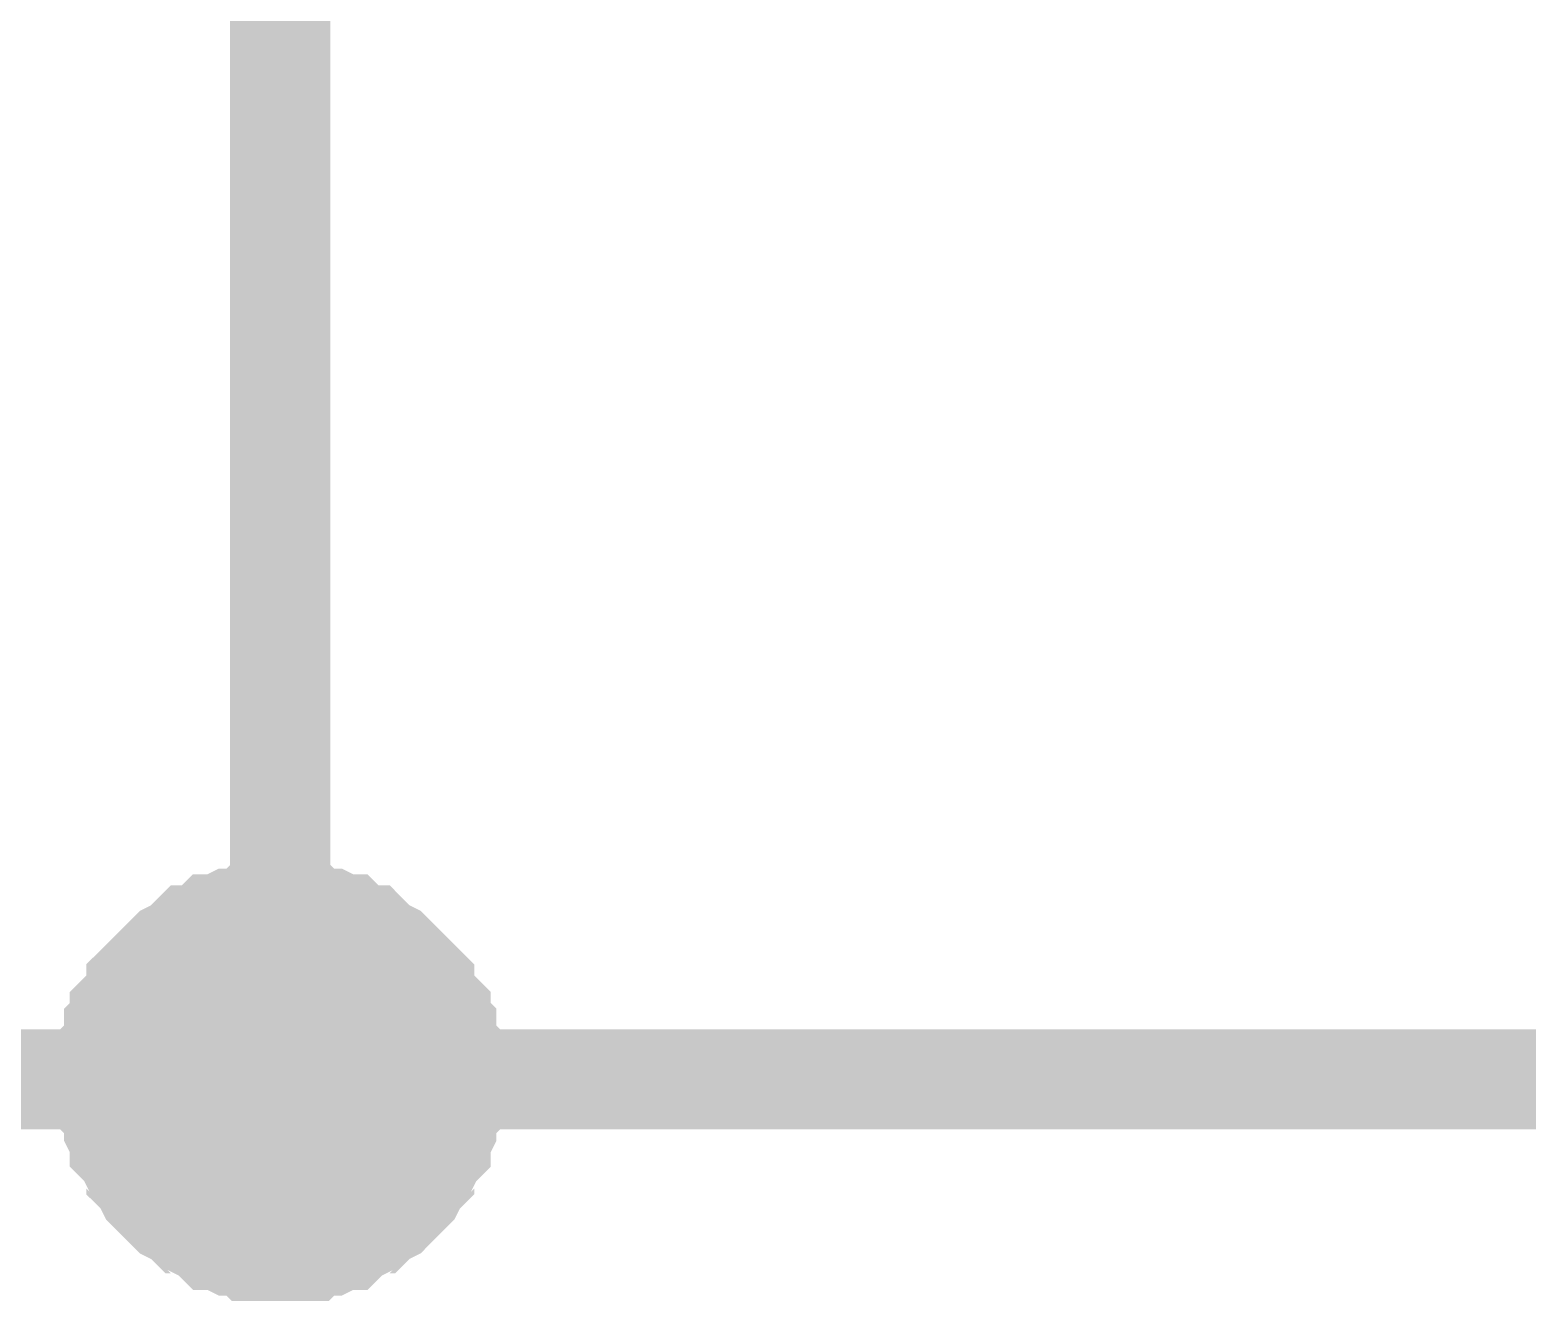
# Model space of a CAD drawing. Header units: millimetres. Extents: x -2024 to 917, y -725 to 13.
# Drawn here: x -1546.089 to -1541.611, y -339.828 to -336.027 of the extents above; entities that cross this region are included whole.
import ezdxf

# ---------------------------------------------------------------- set-up
doc = ezdxf.new("R2010")
doc.units = ezdxf.units.MM

msp = doc.modelspace()

# ---------------------------------------------------------------- linework, layer by layer
at = {"color": 7}
for points, const_width in [([(-1545.3407, -334.1644), (-1545.3407, -339.1652)], 0.2997), ([(-1545.8537, -339.1652), (-1545.8537, -339.132), (-1545.8537, -339.1155), (-1545.8537, -339.0824), (-1545.8372, -339.0658), (-1545.8372, -339.0327), (-1545.8372, -339.0161), (-1545.8206, -338.9996), (-1545.8206, -338.9664), (-1545.8041, -338.9499), (-1545.7875, -338.9333), (-1545.771, -338.9002), (-1545.771, -338.8836), (-1545.7544, -338.8671), (-1545.7379, -338.8505), (-1545.7213, -338.834), (-1545.7048, -338.8174), (-1545.6882, -338.8009), (-1545.6717, -338.7843), (-1545.6386, -338.7677), (-1545.622, -338.7512), (-1545.6055, -338.7346), (-1545.5889, -338.7346), (-1545.5558, -338.7181), (-1545.5393, -338.7015), (-1545.5227, -338.7015), (-1545.4896, -338.6849), (-1545.4731, -338.6849), (-1545.44, -338.6849), (-1545.4234, -338.6684), (-1545.3903, -338.6684), (-1545.3738, -338.6684), (-1545.3407, -338.6684)], 0.2997), ([(-1545.8537, -339.1652), (-1545.8537, -339.132), (-1545.8537, -339.1155), (-1545.8537, -339.0824), (-1545.8372, -339.0658), (-1545.8372, -339.0327), (-1545.8372, -339.0161), (-1545.8206, -338.9996), (-1545.8206, -338.9664), (-1545.8041, -338.9499), (-1545.7875, -338.9333), (-1545.771, -338.9002), (-1545.771, -338.8836), (-1545.7544, -338.8671), (-1545.7379, -338.8505), (-1545.7213, -338.834), (-1545.7048, -338.8174), (-1545.6882, -338.8009), (-1545.6717, -338.7843), (-1545.6386, -338.7677), (-1545.622, -338.7512), (-1545.6055, -338.7346), (-1545.5889, -338.7346), (-1545.5558, -338.7181), (-1545.5393, -338.7015), (-1545.5227, -338.7015), (-1545.4896, -338.6849), (-1545.4731, -338.6849), (-1545.44, -338.6849), (-1545.4234, -338.6684), (-1545.3903, -338.6684), (-1545.3738, -338.6684), (-1545.3407, -338.6684)], 0.2997), ([(-1545.8537, -339.1652), (-1545.8537, -339.132), (-1545.8537, -339.1155), (-1545.8537, -339.0824), (-1545.8372, -339.0658), (-1545.8372, -339.0327), (-1545.8372, -339.0161), (-1545.8206, -338.9996), (-1545.8206, -338.9664), (-1545.8041, -338.9499), (-1545.7875, -338.9333), (-1545.771, -338.9002), (-1545.771, -338.8836), (-1545.7544, -338.8671), (-1545.7379, -338.8505), (-1545.7213, -338.834), (-1545.7048, -338.8174), (-1545.6882, -338.8009), (-1545.6717, -338.7843), (-1545.6386, -338.7677), (-1545.622, -338.7512), (-1545.6055, -338.7346), (-1545.5889, -338.7346), (-1545.5558, -338.7181), (-1545.5393, -338.7015), (-1545.5227, -338.7015), (-1545.4896, -338.6849), (-1545.4731, -338.6849), (-1545.44, -338.6849), (-1545.4234, -338.6684), (-1545.3903, -338.6684), (-1545.3738, -338.6684), (-1545.3407, -338.6684)], 0.2997), ([(-1545.8537, -339.1652), (-1545.8537, -339.132), (-1545.8537, -339.1155), (-1545.8537, -339.0824), (-1545.8372, -339.0658), (-1545.8372, -339.0327), (-1545.8372, -339.0161), (-1545.8206, -338.9996), (-1545.8206, -338.9664), (-1545.8041, -338.9499), (-1545.7875, -338.9333), (-1545.771, -338.9002), (-1545.771, -338.8836), (-1545.7544, -338.8671), (-1545.7379, -338.8505), (-1545.7213, -338.834), (-1545.7048, -338.8174), (-1545.6882, -338.8009), (-1545.6717, -338.7843), (-1545.6386, -338.7677), (-1545.622, -338.7512), (-1545.6055, -338.7346), (-1545.5889, -338.7346), (-1545.5558, -338.7181), (-1545.5393, -338.7015), (-1545.5227, -338.7015), (-1545.4896, -338.6849), (-1545.4731, -338.6849), (-1545.44, -338.6849), (-1545.4234, -338.6684), (-1545.3903, -338.6684), (-1545.3738, -338.6684), (-1545.3407, -338.6684)], 0.2997), ([(-1545.3407, -338.6684), (-1545.3407, -338.6684)], 0.2997), ([(-1545.3407, -338.6684), (-1545.3076, -338.6684), (-1545.291, -338.6684), (-1545.2579, -338.6684), (-1545.2414, -338.6849), (-1545.2083, -338.6849), (-1545.1917, -338.6849), (-1545.1586, -338.7015), (-1545.142, -338.7015), (-1545.1255, -338.7181), (-1545.0924, -338.7346), (-1545.0758, -338.7346), (-1545.0593, -338.7512), (-1545.0427, -338.7677), (-1545.0096, -338.7843), (-1544.9931, -338.8009), (-1544.9765, -338.8174), (-1544.96, -338.834), (-1544.9434, -338.8505), (-1544.9269, -338.8671), (-1544.9103, -338.8836), (-1544.9103, -338.9002), (-1544.8938, -338.9333), (-1544.8772, -338.9499), (-1544.8607, -338.9664), (-1544.8607, -338.9996), (-1544.8441, -339.0161), (-1544.8441, -339.0327), (-1544.8441, -339.0658), (-1544.8276, -339.0824), (-1544.8276, -339.1155), (-1544.8276, -339.132), (-1544.8276, -339.1652)], 0.2997), ([(-1545.3407, -338.6684), (-1545.3407, -338.6684)], 0.2997), ([(-1545.3407, -338.6684), (-1545.3076, -338.6684), (-1545.291, -338.6684), (-1545.2579, -338.6684), (-1545.2414, -338.6849), (-1545.2083, -338.6849), (-1545.1917, -338.6849), (-1545.1586, -338.7015), (-1545.142, -338.7015), (-1545.1255, -338.7181), (-1545.0924, -338.7346), (-1545.0758, -338.7346), (-1545.0593, -338.7512), (-1545.0427, -338.7677), (-1545.0096, -338.7843), (-1544.9931, -338.8009), (-1544.9765, -338.8174), (-1544.96, -338.834), (-1544.9434, -338.8505), (-1544.9269, -338.8671), (-1544.9103, -338.8836), (-1544.9103, -338.9002), (-1544.8938, -338.9333), (-1544.8772, -338.9499), (-1544.8607, -338.9664), (-1544.8607, -338.9996), (-1544.8441, -339.0161), (-1544.8441, -339.0327), (-1544.8441, -339.0658), (-1544.8276, -339.0824), (-1544.8276, -339.1155), (-1544.8276, -339.132), (-1544.8276, -339.1652)], 0.2997), ([(-1545.3407, -338.6684), (-1545.3407, -338.6684)], 0.2997), ([(-1545.3407, -338.6684), (-1545.3076, -338.6684), (-1545.291, -338.6684), (-1545.2579, -338.6684), (-1545.2414, -338.6849), (-1545.2083, -338.6849), (-1545.1917, -338.6849), (-1545.1586, -338.7015), (-1545.142, -338.7015), (-1545.1255, -338.7181), (-1545.0924, -338.7346), (-1545.0758, -338.7346), (-1545.0593, -338.7512), (-1545.0427, -338.7677), (-1545.0096, -338.7843), (-1544.9931, -338.8009), (-1544.9765, -338.8174), (-1544.96, -338.834), (-1544.9434, -338.8505), (-1544.9269, -338.8671), (-1544.9103, -338.8836), (-1544.9103, -338.9002), (-1544.8938, -338.9333), (-1544.8772, -338.9499), (-1544.8607, -338.9664), (-1544.8607, -338.9996), (-1544.8441, -339.0161), (-1544.8441, -339.0327), (-1544.8441, -339.0658), (-1544.8276, -339.0824), (-1544.8276, -339.1155), (-1544.8276, -339.132), (-1544.8276, -339.1652)], 0.2997), ([(-1545.3407, -338.6684), (-1545.3407, -338.6684)], 0.2997), ([(-1545.3407, -338.6684), (-1545.3076, -338.6684), (-1545.291, -338.6684), (-1545.2579, -338.6684), (-1545.2414, -338.6849), (-1545.2083, -338.6849), (-1545.1917, -338.6849), (-1545.1586, -338.7015), (-1545.142, -338.7015), (-1545.1255, -338.7181), (-1545.0924, -338.7346), (-1545.0758, -338.7346), (-1545.0593, -338.7512), (-1545.0427, -338.7677), (-1545.0096, -338.7843), (-1544.9931, -338.8009), (-1544.9765, -338.8174), (-1544.96, -338.834), (-1544.9434, -338.8505), (-1544.9269, -338.8671), (-1544.9103, -338.8836), (-1544.9103, -338.9002), (-1544.8938, -338.9333), (-1544.8772, -338.9499), (-1544.8607, -338.9664), (-1544.8607, -338.9996), (-1544.8441, -339.0161), (-1544.8441, -339.0327), (-1544.8441, -339.0658), (-1544.8276, -339.0824), (-1544.8276, -339.1155), (-1544.8276, -339.132), (-1544.8276, -339.1652)], 0.2997), ([(-1545.8537, -339.1652), (-1545.8537, -339.132), (-1545.8537, -339.1155), (-1545.8537, -339.0824), (-1545.8372, -339.0658), (-1545.8372, -339.0327), (-1545.8372, -339.0161), (-1545.8206, -338.9996), (-1545.8206, -338.9664), (-1545.8041, -338.9499), (-1545.7875, -338.9333), (-1545.771, -338.9002), (-1545.771, -338.8836), (-1545.7544, -338.8671), (-1545.7379, -338.8505), (-1545.7213, -338.834), (-1545.7048, -338.8174), (-1545.6882, -338.8009), (-1545.6717, -338.7843), (-1545.6386, -338.7677), (-1545.622, -338.7512), (-1545.6055, -338.7346), (-1545.5889, -338.7346), (-1545.5558, -338.7181), (-1545.5393, -338.7015), (-1545.5227, -338.7015), (-1545.4896, -338.6849), (-1545.4731, -338.6849), (-1545.44, -338.6849), (-1545.4234, -338.6684), (-1545.3903, -338.6684), (-1545.3738, -338.6684), (-1545.3407, -338.6684)], 0.0991), ([(-1545.8537, -339.1652), (-1545.8537, -339.132), (-1545.8537, -339.1155), (-1545.8537, -339.0824), (-1545.8372, -339.0658), (-1545.8372, -339.0327), (-1545.8372, -339.0161), (-1545.8206, -338.9996), (-1545.8206, -338.9664), (-1545.8041, -338.9499), (-1545.7875, -338.9333), (-1545.771, -338.9002), (-1545.771, -338.8836), (-1545.7544, -338.8671), (-1545.7379, -338.8505), (-1545.7213, -338.834), (-1545.7048, -338.8174), (-1545.6882, -338.8009), (-1545.6717, -338.7843), (-1545.6386, -338.7677), (-1545.622, -338.7512), (-1545.6055, -338.7346), (-1545.5889, -338.7346), (-1545.5558, -338.7181), (-1545.5393, -338.7015), (-1545.5227, -338.7015), (-1545.4896, -338.6849), (-1545.4731, -338.6849), (-1545.44, -338.6849), (-1545.4234, -338.6684), (-1545.3903, -338.6684), (-1545.3738, -338.6684), (-1545.3407, -338.6684)], 0.0991), ([(-1545.8537, -339.1652), (-1545.8537, -339.132), (-1545.8537, -339.1155), (-1545.8537, -339.0824), (-1545.8372, -339.0658), (-1545.8372, -339.0327), (-1545.8372, -339.0161), (-1545.8206, -338.9996), (-1545.8206, -338.9664), (-1545.8041, -338.9499), (-1545.7875, -338.9333), (-1545.771, -338.9002), (-1545.771, -338.8836), (-1545.7544, -338.8671), (-1545.7379, -338.8505), (-1545.7213, -338.834), (-1545.7048, -338.8174), (-1545.6882, -338.8009), (-1545.6717, -338.7843), (-1545.6386, -338.7677), (-1545.622, -338.7512), (-1545.6055, -338.7346), (-1545.5889, -338.7346), (-1545.5558, -338.7181), (-1545.5393, -338.7015), (-1545.5227, -338.7015), (-1545.4896, -338.6849), (-1545.4731, -338.6849), (-1545.44, -338.6849), (-1545.4234, -338.6684), (-1545.3903, -338.6684), (-1545.3738, -338.6684), (-1545.3407, -338.6684)], 0.0991), ([(-1545.8537, -339.1652), (-1545.8537, -339.132), (-1545.8537, -339.1155), (-1545.8537, -339.0824), (-1545.8372, -339.0658), (-1545.8372, -339.0327), (-1545.8372, -339.0161), (-1545.8206, -338.9996), (-1545.8206, -338.9664), (-1545.8041, -338.9499), (-1545.7875, -338.9333), (-1545.771, -338.9002), (-1545.771, -338.8836), (-1545.7544, -338.8671), (-1545.7379, -338.8505), (-1545.7213, -338.834), (-1545.7048, -338.8174), (-1545.6882, -338.8009), (-1545.6717, -338.7843), (-1545.6386, -338.7677), (-1545.622, -338.7512), (-1545.6055, -338.7346), (-1545.5889, -338.7346), (-1545.5558, -338.7181), (-1545.5393, -338.7015), (-1545.5227, -338.7015), (-1545.4896, -338.6849), (-1545.4731, -338.6849), (-1545.44, -338.6849), (-1545.4234, -338.6684), (-1545.3903, -338.6684), (-1545.3738, -338.6684), (-1545.3407, -338.6684)], 0.0991), ([(-1545.3407, -338.6684), (-1545.3407, -338.6684)], 0.0991), ([(-1545.3407, -338.6684), (-1545.3076, -338.6684), (-1545.291, -338.6684), (-1545.2579, -338.6684), (-1545.2414, -338.6849), (-1545.2083, -338.6849), (-1545.1917, -338.6849), (-1545.1586, -338.7015), (-1545.142, -338.7015), (-1545.1255, -338.7181), (-1545.0924, -338.7346), (-1545.0758, -338.7346), (-1545.0593, -338.7512), (-1545.0427, -338.7677), (-1545.0096, -338.7843), (-1544.9931, -338.8009), (-1544.9765, -338.8174), (-1544.96, -338.834), (-1544.9434, -338.8505), (-1544.9269, -338.8671), (-1544.9103, -338.8836), (-1544.9103, -338.9002), (-1544.8938, -338.9333), (-1544.8772, -338.9499), (-1544.8607, -338.9664), (-1544.8607, -338.9996), (-1544.8441, -339.0161), (-1544.8441, -339.0327), (-1544.8441, -339.0658), (-1544.8276, -339.0824), (-1544.8276, -339.1155), (-1544.8276, -339.132), (-1544.8276, -339.1652)], 0.0991), ([(-1545.3407, -338.6684), (-1545.3407, -338.6684)], 0.0991), ([(-1545.3407, -338.6684), (-1545.3076, -338.6684), (-1545.291, -338.6684), (-1545.2579, -338.6684), (-1545.2414, -338.6849), (-1545.2083, -338.6849), (-1545.1917, -338.6849), (-1545.1586, -338.7015), (-1545.142, -338.7015), (-1545.1255, -338.7181), (-1545.0924, -338.7346), (-1545.0758, -338.7346), (-1545.0593, -338.7512), (-1545.0427, -338.7677), (-1545.0096, -338.7843), (-1544.9931, -338.8009), (-1544.9765, -338.8174), (-1544.96, -338.834), (-1544.9434, -338.8505), (-1544.9269, -338.8671), (-1544.9103, -338.8836), (-1544.9103, -338.9002), (-1544.8938, -338.9333), (-1544.8772, -338.9499), (-1544.8607, -338.9664), (-1544.8607, -338.9996), (-1544.8441, -339.0161), (-1544.8441, -339.0327), (-1544.8441, -339.0658), (-1544.8276, -339.0824), (-1544.8276, -339.1155), (-1544.8276, -339.132), (-1544.8276, -339.1652)], 0.0991), ([(-1545.3407, -338.6684), (-1545.3407, -338.6684)], 0.0991), ([(-1545.3407, -338.6684), (-1545.3076, -338.6684), (-1545.291, -338.6684), (-1545.2579, -338.6684), (-1545.2414, -338.6849), (-1545.2083, -338.6849), (-1545.1917, -338.6849), (-1545.1586, -338.7015), (-1545.142, -338.7015), (-1545.1255, -338.7181), (-1545.0924, -338.7346), (-1545.0758, -338.7346), (-1545.0593, -338.7512), (-1545.0427, -338.7677), (-1545.0096, -338.7843), (-1544.9931, -338.8009), (-1544.9765, -338.8174), (-1544.96, -338.834), (-1544.9434, -338.8505), (-1544.9269, -338.8671), (-1544.9103, -338.8836), (-1544.9103, -338.9002), (-1544.8938, -338.9333), (-1544.8772, -338.9499), (-1544.8607, -338.9664), (-1544.8607, -338.9996), (-1544.8441, -339.0161), (-1544.8441, -339.0327), (-1544.8441, -339.0658), (-1544.8276, -339.0824), (-1544.8276, -339.1155), (-1544.8276, -339.132), (-1544.8276, -339.1652)], 0.0991), ([(-1545.3407, -338.6684), (-1545.3407, -338.6684)], 0.0991), ([(-1545.3407, -338.6684), (-1545.3076, -338.6684), (-1545.291, -338.6684), (-1545.2579, -338.6684), (-1545.2414, -338.6849), (-1545.2083, -338.6849), (-1545.1917, -338.6849), (-1545.1586, -338.7015), (-1545.142, -338.7015), (-1545.1255, -338.7181), (-1545.0924, -338.7346), (-1545.0758, -338.7346), (-1545.0593, -338.7512), (-1545.0427, -338.7677), (-1545.0096, -338.7843), (-1544.9931, -338.8009), (-1544.9765, -338.8174), (-1544.96, -338.834), (-1544.9434, -338.8505), (-1544.9269, -338.8671), (-1544.9103, -338.8836), (-1544.9103, -338.9002), (-1544.8938, -338.9333), (-1544.8772, -338.9499), (-1544.8607, -338.9664), (-1544.8607, -338.9996), (-1544.8441, -339.0161), (-1544.8441, -339.0327), (-1544.8441, -339.0658), (-1544.8276, -339.0824), (-1544.8276, -339.1155), (-1544.8276, -339.132), (-1544.8276, -339.1652)], 0.0991), ([(-1411.6577, -339.1652), (-1545.3407, -339.1652), (-1686.5213, -339.1652)], 0.2997), ([(-1545.3407, -339.6785), (-1545.3738, -339.6785), (-1545.3903, -339.6785), (-1545.4234, -339.6785), (-1545.44, -339.6619), (-1545.4731, -339.6619), (-1545.4896, -339.6619), (-1545.5227, -339.6454), (-1545.5393, -339.6454), (-1545.5558, -339.6288), (-1545.5889, -339.6122), (-1545.6055, -339.5957), (-1545.622, -339.5957), (-1545.6386, -339.5791), (-1545.6717, -339.5626), (-1545.6882, -339.546), (-1545.7048, -339.5294), (-1545.7213, -339.5129), (-1545.7379, -339.4963), (-1545.7544, -339.4632), (-1545.771, -339.4467), (-1545.771, -339.4301), (-1545.7875, -339.4135), (-1545.8041, -339.3804), (-1545.8206, -339.3639), (-1545.8206, -339.3473), (-1545.8372, -339.3142), (-1545.8372, -339.2976), (-1545.8372, -339.2645), (-1545.8537, -339.2479), (-1545.8537, -339.2148), (-1545.8537, -339.1983), (-1545.8537, -339.1652)], 0.2997), ([(-1545.8537, -339.1652), (-1545.8537, -339.1652)], 0.2997), ([(-1545.3407, -339.6785), (-1545.3738, -339.6785), (-1545.3903, -339.6785), (-1545.4234, -339.6785), (-1545.44, -339.6619), (-1545.4731, -339.6619), (-1545.4896, -339.6619), (-1545.5227, -339.6454), (-1545.5393, -339.6454), (-1545.5558, -339.6288), (-1545.5889, -339.6122), (-1545.6055, -339.5957), (-1545.622, -339.5957), (-1545.6386, -339.5791), (-1545.6717, -339.5626), (-1545.6882, -339.546), (-1545.7048, -339.5294), (-1545.7213, -339.5129), (-1545.7379, -339.4963), (-1545.7544, -339.4632), (-1545.771, -339.4467), (-1545.771, -339.4301), (-1545.7875, -339.4135), (-1545.8041, -339.3804), (-1545.8206, -339.3639), (-1545.8206, -339.3473), (-1545.8372, -339.3142), (-1545.8372, -339.2976), (-1545.8372, -339.2645), (-1545.8537, -339.2479), (-1545.8537, -339.2148), (-1545.8537, -339.1983), (-1545.8537, -339.1652)], 0.2997), ([(-1545.8537, -339.1652), (-1545.8537, -339.1652)], 0.2997), ([(-1545.3407, -339.6785), (-1545.3738, -339.6785), (-1545.3903, -339.6785), (-1545.4234, -339.6785), (-1545.44, -339.6619), (-1545.4731, -339.6619), (-1545.4896, -339.6619), (-1545.5227, -339.6454), (-1545.5393, -339.6454), (-1545.5558, -339.6288), (-1545.5889, -339.6122), (-1545.6055, -339.5957), (-1545.622, -339.5957), (-1545.6386, -339.5791), (-1545.6717, -339.5626), (-1545.6882, -339.546), (-1545.7048, -339.5294), (-1545.7213, -339.5129), (-1545.7379, -339.4963), (-1545.7544, -339.4632), (-1545.771, -339.4467), (-1545.771, -339.4301), (-1545.7875, -339.4135), (-1545.8041, -339.3804), (-1545.8206, -339.3639), (-1545.8206, -339.3473), (-1545.8372, -339.3142), (-1545.8372, -339.2976), (-1545.8372, -339.2645), (-1545.8537, -339.2479), (-1545.8537, -339.2148), (-1545.8537, -339.1983), (-1545.8537, -339.1652)], 0.2997), ([(-1545.8537, -339.1652), (-1545.8537, -339.1652)], 0.2997), ([(-1545.3407, -339.6785), (-1545.3738, -339.6785), (-1545.3903, -339.6785), (-1545.4234, -339.6785), (-1545.44, -339.6619), (-1545.4731, -339.6619), (-1545.4896, -339.6619), (-1545.5227, -339.6454), (-1545.5393, -339.6454), (-1545.5558, -339.6288), (-1545.5889, -339.6122), (-1545.6055, -339.5957), (-1545.622, -339.5957), (-1545.6386, -339.5791), (-1545.6717, -339.5626), (-1545.6882, -339.546), (-1545.7048, -339.5294), (-1545.7213, -339.5129), (-1545.7379, -339.4963), (-1545.7544, -339.4632), (-1545.771, -339.4467), (-1545.771, -339.4301), (-1545.7875, -339.4135), (-1545.8041, -339.3804), (-1545.8206, -339.3639), (-1545.8206, -339.3473), (-1545.8372, -339.3142), (-1545.8372, -339.2976), (-1545.8372, -339.2645), (-1545.8537, -339.2479), (-1545.8537, -339.2148), (-1545.8537, -339.1983), (-1545.8537, -339.1652)], 0.2997), ([(-1545.8537, -339.1652), (-1545.8537, -339.1652)], 0.2997), ([(-1544.8276, -339.1652), (-1544.8276, -339.1983), (-1544.8276, -339.2148), (-1544.8276, -339.2479), (-1544.8441, -339.2645), (-1544.8441, -339.2976), (-1544.8441, -339.3142), (-1544.8607, -339.3473), (-1544.8607, -339.3639), (-1544.8772, -339.3804), (-1544.8938, -339.4135), (-1544.9103, -339.4301), (-1544.9103, -339.4467), (-1544.9269, -339.4632), (-1544.9434, -339.4963), (-1544.96, -339.5129), (-1544.9765, -339.5294), (-1544.9931, -339.546), (-1545.0096, -339.5626), (-1545.0427, -339.5791), (-1545.0593, -339.5957), (-1545.0758, -339.5957), (-1545.0924, -339.6122), (-1545.1255, -339.6288), (-1545.142, -339.6454), (-1545.1586, -339.6454), (-1545.1917, -339.6619), (-1545.2083, -339.6619), (-1545.2414, -339.6619), (-1545.2579, -339.6785), (-1545.291, -339.6785), (-1545.3076, -339.6785), (-1545.3407, -339.6785)], 0.2997), ([(-1544.8276, -339.1652), (-1544.8276, -339.1983), (-1544.8276, -339.2148), (-1544.8276, -339.2479), (-1544.8441, -339.2645), (-1544.8441, -339.2976), (-1544.8441, -339.3142), (-1544.8607, -339.3473), (-1544.8607, -339.3639), (-1544.8772, -339.3804), (-1544.8938, -339.4135), (-1544.9103, -339.4301), (-1544.9103, -339.4467), (-1544.9269, -339.4632), (-1544.9434, -339.4963), (-1544.96, -339.5129), (-1544.9765, -339.5294), (-1544.9931, -339.546), (-1545.0096, -339.5626), (-1545.0427, -339.5791), (-1545.0593, -339.5957), (-1545.0758, -339.5957), (-1545.0924, -339.6122), (-1545.1255, -339.6288), (-1545.142, -339.6454), (-1545.1586, -339.6454), (-1545.1917, -339.6619), (-1545.2083, -339.6619), (-1545.2414, -339.6619), (-1545.2579, -339.6785), (-1545.291, -339.6785), (-1545.3076, -339.6785), (-1545.3407, -339.6785)], 0.2997), ([(-1544.8276, -339.1652), (-1544.8276, -339.1983), (-1544.8276, -339.2148), (-1544.8276, -339.2479), (-1544.8441, -339.2645), (-1544.8441, -339.2976), (-1544.8441, -339.3142), (-1544.8607, -339.3473), (-1544.8607, -339.3639), (-1544.8772, -339.3804), (-1544.8938, -339.4135), (-1544.9103, -339.4301), (-1544.9103, -339.4467), (-1544.9269, -339.4632), (-1544.9434, -339.4963), (-1544.96, -339.5129), (-1544.9765, -339.5294), (-1544.9931, -339.546), (-1545.0096, -339.5626), (-1545.0427, -339.5791), (-1545.0593, -339.5957), (-1545.0758, -339.5957), (-1545.0924, -339.6122), (-1545.1255, -339.6288), (-1545.142, -339.6454), (-1545.1586, -339.6454), (-1545.1917, -339.6619), (-1545.2083, -339.6619), (-1545.2414, -339.6619), (-1545.2579, -339.6785), (-1545.291, -339.6785), (-1545.3076, -339.6785), (-1545.3407, -339.6785)], 0.2997), ([(-1544.8276, -339.1652), (-1544.8276, -339.1983), (-1544.8276, -339.2148), (-1544.8276, -339.2479), (-1544.8441, -339.2645), (-1544.8441, -339.2976), (-1544.8441, -339.3142), (-1544.8607, -339.3473), (-1544.8607, -339.3639), (-1544.8772, -339.3804), (-1544.8938, -339.4135), (-1544.9103, -339.4301), (-1544.9103, -339.4467), (-1544.9269, -339.4632), (-1544.9434, -339.4963), (-1544.96, -339.5129), (-1544.9765, -339.5294), (-1544.9931, -339.546), (-1545.0096, -339.5626), (-1545.0427, -339.5791), (-1545.0593, -339.5957), (-1545.0758, -339.5957), (-1545.0924, -339.6122), (-1545.1255, -339.6288), (-1545.142, -339.6454), (-1545.1586, -339.6454), (-1545.1917, -339.6619), (-1545.2083, -339.6619), (-1545.2414, -339.6619), (-1545.2579, -339.6785), (-1545.291, -339.6785), (-1545.3076, -339.6785), (-1545.3407, -339.6785)], 0.2997), ([(-1544.8276, -339.1652), (-1544.8276, -339.1652), (-1544.8276, -339.1652), (-1544.8276, -339.1652), (-1544.8276, -339.1652), (-1544.8276, -339.1652), (-1544.8276, -339.1652), (-1544.8276, -339.1652), (-1544.8276, -339.1652), (-1544.8276, -339.1652), (-1544.8276, -339.1652), (-1544.8276, -339.1652), (-1544.8276, -339.1652), (-1544.8276, -339.1652), (-1544.8276, -339.1652), (-1544.8276, -339.1652), (-1544.8276, -339.1652), (-1544.8276, -339.1652), (-1544.8276, -339.1652), (-1544.8276, -339.1652), (-1544.8276, -339.1652), (-1544.8276, -339.1652), (-1544.8276, -339.1652), (-1544.8276, -339.1652), (-1544.8276, -339.1652), (-1544.8276, -339.1652), (-1544.8276, -339.1652), (-1544.8276, -339.1652), (-1544.8276, -339.1652), (-1544.8276, -339.1652), (-1544.8276, -339.1652), (-1544.8276, -339.1652), (-1544.8276, -339.1652)], 0.2997), ([(-1544.8276, -339.1652), (-1544.8276, -339.1652)], 0.2997), ([(-1544.8276, -339.1652), (-1544.8276, -339.1652), (-1544.8276, -339.1652), (-1544.8276, -339.1652), (-1544.8276, -339.1652), (-1544.8276, -339.1652), (-1544.8276, -339.1652), (-1544.8276, -339.1652), (-1544.8276, -339.1652), (-1544.8276, -339.1652), (-1544.8276, -339.1652), (-1544.8276, -339.1652), (-1544.8276, -339.1652), (-1544.8276, -339.1652), (-1544.8276, -339.1652), (-1544.8276, -339.1652), (-1544.8276, -339.1652), (-1544.8276, -339.1652), (-1544.8276, -339.1652), (-1544.8276, -339.1652), (-1544.8276, -339.1652), (-1544.8276, -339.1652), (-1544.8276, -339.1652), (-1544.8276, -339.1652), (-1544.8276, -339.1652), (-1544.8276, -339.1652), (-1544.8276, -339.1652), (-1544.8276, -339.1652), (-1544.8276, -339.1652), (-1544.8276, -339.1652), (-1544.8276, -339.1652), (-1544.8276, -339.1652), (-1544.8276, -339.1652)], 0.2997), ([(-1544.8276, -339.1652), (-1544.8276, -339.1652)], 0.2997), ([(-1544.8276, -339.1652), (-1544.8276, -339.1652), (-1544.8276, -339.1652), (-1544.8276, -339.1652), (-1544.8276, -339.1652), (-1544.8276, -339.1652), (-1544.8276, -339.1652), (-1544.8276, -339.1652), (-1544.8276, -339.1652), (-1544.8276, -339.1652), (-1544.8276, -339.1652), (-1544.8276, -339.1652), (-1544.8276, -339.1652), (-1544.8276, -339.1652), (-1544.8276, -339.1652), (-1544.8276, -339.1652), (-1544.8276, -339.1652), (-1544.8276, -339.1652), (-1544.8276, -339.1652), (-1544.8276, -339.1652), (-1544.8276, -339.1652), (-1544.8276, -339.1652), (-1544.8276, -339.1652), (-1544.8276, -339.1652), (-1544.8276, -339.1652), (-1544.8276, -339.1652), (-1544.8276, -339.1652), (-1544.8276, -339.1652), (-1544.8276, -339.1652), (-1544.8276, -339.1652), (-1544.8276, -339.1652), (-1544.8276, -339.1652), (-1544.8276, -339.1652)], 0.2997), ([(-1544.8276, -339.1652), (-1544.8276, -339.1652)], 0.2997), ([(-1544.8276, -339.1652), (-1544.8276, -339.1652), (-1544.8276, -339.1652), (-1544.8276, -339.1652), (-1544.8276, -339.1652), (-1544.8276, -339.1652), (-1544.8276, -339.1652), (-1544.8276, -339.1652), (-1544.8276, -339.1652), (-1544.8276, -339.1652), (-1544.8276, -339.1652), (-1544.8276, -339.1652), (-1544.8276, -339.1652), (-1544.8276, -339.1652), (-1544.8276, -339.1652), (-1544.8276, -339.1652), (-1544.8276, -339.1652), (-1544.8276, -339.1652), (-1544.8276, -339.1652), (-1544.8276, -339.1652), (-1544.8276, -339.1652), (-1544.8276, -339.1652), (-1544.8276, -339.1652), (-1544.8276, -339.1652), (-1544.8276, -339.1652), (-1544.8276, -339.1652), (-1544.8276, -339.1652), (-1544.8276, -339.1652), (-1544.8276, -339.1652), (-1544.8276, -339.1652), (-1544.8276, -339.1652), (-1544.8276, -339.1652), (-1544.8276, -339.1652)], 0.2997), ([(-1544.8276, -339.1652), (-1544.8276, -339.1652)], 0.2997), ([(-1545.3407, -339.6785), (-1545.3738, -339.6785), (-1545.3903, -339.6785), (-1545.4234, -339.6785), (-1545.44, -339.6619), (-1545.4731, -339.6619), (-1545.4896, -339.6619), (-1545.5227, -339.6454), (-1545.5393, -339.6454), (-1545.5558, -339.6288), (-1545.5889, -339.6122), (-1545.6055, -339.5957), (-1545.622, -339.5957), (-1545.6386, -339.5791), (-1545.6717, -339.5626), (-1545.6882, -339.546), (-1545.7048, -339.5294), (-1545.7213, -339.5129), (-1545.7379, -339.4963), (-1545.7544, -339.4632), (-1545.771, -339.4467), (-1545.771, -339.4301), (-1545.7875, -339.4135), (-1545.8041, -339.3804), (-1545.8206, -339.3639), (-1545.8206, -339.3473), (-1545.8372, -339.3142), (-1545.8372, -339.2976), (-1545.8372, -339.2645), (-1545.8537, -339.2479), (-1545.8537, -339.2148), (-1545.8537, -339.1983), (-1545.8537, -339.1652)], 0.0991), ([(-1545.8537, -339.1652), (-1545.8537, -339.1652)], 0.0991), ([(-1545.3407, -339.6785), (-1545.3738, -339.6785), (-1545.3903, -339.6785), (-1545.4234, -339.6785), (-1545.44, -339.6619), (-1545.4731, -339.6619), (-1545.4896, -339.6619), (-1545.5227, -339.6454), (-1545.5393, -339.6454), (-1545.5558, -339.6288), (-1545.5889, -339.6122), (-1545.6055, -339.5957), (-1545.622, -339.5957), (-1545.6386, -339.5791), (-1545.6717, -339.5626), (-1545.6882, -339.546), (-1545.7048, -339.5294), (-1545.7213, -339.5129), (-1545.7379, -339.4963), (-1545.7544, -339.4632), (-1545.771, -339.4467), (-1545.771, -339.4301), (-1545.7875, -339.4135), (-1545.8041, -339.3804), (-1545.8206, -339.3639), (-1545.8206, -339.3473), (-1545.8372, -339.3142), (-1545.8372, -339.2976), (-1545.8372, -339.2645), (-1545.8537, -339.2479), (-1545.8537, -339.2148), (-1545.8537, -339.1983), (-1545.8537, -339.1652)], 0.0991), ([(-1545.8537, -339.1652), (-1545.8537, -339.1652)], 0.0991), ([(-1545.3407, -339.6785), (-1545.3738, -339.6785), (-1545.3903, -339.6785), (-1545.4234, -339.6785), (-1545.44, -339.6619), (-1545.4731, -339.6619), (-1545.4896, -339.6619), (-1545.5227, -339.6454), (-1545.5393, -339.6454), (-1545.5558, -339.6288), (-1545.5889, -339.6122), (-1545.6055, -339.5957), (-1545.622, -339.5957), (-1545.6386, -339.5791), (-1545.6717, -339.5626), (-1545.6882, -339.546), (-1545.7048, -339.5294), (-1545.7213, -339.5129), (-1545.7379, -339.4963), (-1545.7544, -339.4632), (-1545.771, -339.4467), (-1545.771, -339.4301), (-1545.7875, -339.4135), (-1545.8041, -339.3804), (-1545.8206, -339.3639), (-1545.8206, -339.3473), (-1545.8372, -339.3142), (-1545.8372, -339.2976), (-1545.8372, -339.2645), (-1545.8537, -339.2479), (-1545.8537, -339.2148), (-1545.8537, -339.1983), (-1545.8537, -339.1652)], 0.0991), ([(-1545.8537, -339.1652), (-1545.8537, -339.1652)], 0.0991), ([(-1545.3407, -339.6785), (-1545.3738, -339.6785), (-1545.3903, -339.6785), (-1545.4234, -339.6785), (-1545.44, -339.6619), (-1545.4731, -339.6619), (-1545.4896, -339.6619), (-1545.5227, -339.6454), (-1545.5393, -339.6454), (-1545.5558, -339.6288), (-1545.5889, -339.6122), (-1545.6055, -339.5957), (-1545.622, -339.5957), (-1545.6386, -339.5791), (-1545.6717, -339.5626), (-1545.6882, -339.546), (-1545.7048, -339.5294), (-1545.7213, -339.5129), (-1545.7379, -339.4963), (-1545.7544, -339.4632), (-1545.771, -339.4467), (-1545.771, -339.4301), (-1545.7875, -339.4135), (-1545.8041, -339.3804), (-1545.8206, -339.3639), (-1545.8206, -339.3473), (-1545.8372, -339.3142), (-1545.8372, -339.2976), (-1545.8372, -339.2645), (-1545.8537, -339.2479), (-1545.8537, -339.2148), (-1545.8537, -339.1983), (-1545.8537, -339.1652)], 0.0991), ([(-1545.8537, -339.1652), (-1545.8537, -339.1652)], 0.0991), ([(-1544.8276, -339.1652), (-1544.8276, -339.1983), (-1544.8276, -339.2148), (-1544.8276, -339.2479), (-1544.8441, -339.2645), (-1544.8441, -339.2976), (-1544.8441, -339.3142), (-1544.8607, -339.3473), (-1544.8607, -339.3639), (-1544.8772, -339.3804), (-1544.8938, -339.4135), (-1544.9103, -339.4301), (-1544.9103, -339.4467), (-1544.9269, -339.4632), (-1544.9434, -339.4963), (-1544.96, -339.5129), (-1544.9765, -339.5294), (-1544.9931, -339.546), (-1545.0096, -339.5626), (-1545.0427, -339.5791), (-1545.0593, -339.5957), (-1545.0758, -339.5957), (-1545.0924, -339.6122), (-1545.1255, -339.6288), (-1545.142, -339.6454), (-1545.1586, -339.6454), (-1545.1917, -339.6619), (-1545.2083, -339.6619), (-1545.2414, -339.6619), (-1545.2579, -339.6785), (-1545.291, -339.6785), (-1545.3076, -339.6785), (-1545.3407, -339.6785)], 0.0991), ([(-1544.8276, -339.1652), (-1544.8276, -339.1983), (-1544.8276, -339.2148), (-1544.8276, -339.2479), (-1544.8441, -339.2645), (-1544.8441, -339.2976), (-1544.8441, -339.3142), (-1544.8607, -339.3473), (-1544.8607, -339.3639), (-1544.8772, -339.3804), (-1544.8938, -339.4135), (-1544.9103, -339.4301), (-1544.9103, -339.4467), (-1544.9269, -339.4632), (-1544.9434, -339.4963), (-1544.96, -339.5129), (-1544.9765, -339.5294), (-1544.9931, -339.546), (-1545.0096, -339.5626), (-1545.0427, -339.5791), (-1545.0593, -339.5957), (-1545.0758, -339.5957), (-1545.0924, -339.6122), (-1545.1255, -339.6288), (-1545.142, -339.6454), (-1545.1586, -339.6454), (-1545.1917, -339.6619), (-1545.2083, -339.6619), (-1545.2414, -339.6619), (-1545.2579, -339.6785), (-1545.291, -339.6785), (-1545.3076, -339.6785), (-1545.3407, -339.6785)], 0.0991), ([(-1544.8276, -339.1652), (-1544.8276, -339.1983), (-1544.8276, -339.2148), (-1544.8276, -339.2479), (-1544.8441, -339.2645), (-1544.8441, -339.2976), (-1544.8441, -339.3142), (-1544.8607, -339.3473), (-1544.8607, -339.3639), (-1544.8772, -339.3804), (-1544.8938, -339.4135), (-1544.9103, -339.4301), (-1544.9103, -339.4467), (-1544.9269, -339.4632), (-1544.9434, -339.4963), (-1544.96, -339.5129), (-1544.9765, -339.5294), (-1544.9931, -339.546), (-1545.0096, -339.5626), (-1545.0427, -339.5791), (-1545.0593, -339.5957), (-1545.0758, -339.5957), (-1545.0924, -339.6122), (-1545.1255, -339.6288), (-1545.142, -339.6454), (-1545.1586, -339.6454), (-1545.1917, -339.6619), (-1545.2083, -339.6619), (-1545.2414, -339.6619), (-1545.2579, -339.6785), (-1545.291, -339.6785), (-1545.3076, -339.6785), (-1545.3407, -339.6785)], 0.0991), ([(-1544.8276, -339.1652), (-1544.8276, -339.1983), (-1544.8276, -339.2148), (-1544.8276, -339.2479), (-1544.8441, -339.2645), (-1544.8441, -339.2976), (-1544.8441, -339.3142), (-1544.8607, -339.3473), (-1544.8607, -339.3639), (-1544.8772, -339.3804), (-1544.8938, -339.4135), (-1544.9103, -339.4301), (-1544.9103, -339.4467), (-1544.9269, -339.4632), (-1544.9434, -339.4963), (-1544.96, -339.5129), (-1544.9765, -339.5294), (-1544.9931, -339.546), (-1545.0096, -339.5626), (-1545.0427, -339.5791), (-1545.0593, -339.5957), (-1545.0758, -339.5957), (-1545.0924, -339.6122), (-1545.1255, -339.6288), (-1545.142, -339.6454), (-1545.1586, -339.6454), (-1545.1917, -339.6619), (-1545.2083, -339.6619), (-1545.2414, -339.6619), (-1545.2579, -339.6785), (-1545.291, -339.6785), (-1545.3076, -339.6785), (-1545.3407, -339.6785)], 0.0991), ([(-1544.8276, -339.1652), (-1544.8276, -339.1652), (-1544.8276, -339.1652), (-1544.8276, -339.1652), (-1544.8276, -339.1652), (-1544.8276, -339.1652), (-1544.8276, -339.1652), (-1544.8276, -339.1652), (-1544.8276, -339.1652), (-1544.8276, -339.1652), (-1544.8276, -339.1652), (-1544.8276, -339.1652), (-1544.8276, -339.1652), (-1544.8276, -339.1652), (-1544.8276, -339.1652), (-1544.8276, -339.1652), (-1544.8276, -339.1652), (-1544.8276, -339.1652), (-1544.8276, -339.1652), (-1544.8276, -339.1652), (-1544.8276, -339.1652), (-1544.8276, -339.1652), (-1544.8276, -339.1652), (-1544.8276, -339.1652), (-1544.8276, -339.1652), (-1544.8276, -339.1652), (-1544.8276, -339.1652), (-1544.8276, -339.1652), (-1544.8276, -339.1652), (-1544.8276, -339.1652), (-1544.8276, -339.1652), (-1544.8276, -339.1652), (-1544.8276, -339.1652)], 0.0991), ([(-1544.8276, -339.1652), (-1544.8276, -339.1652)], 0.0991), ([(-1544.8276, -339.1652), (-1544.8276, -339.1652), (-1544.8276, -339.1652), (-1544.8276, -339.1652), (-1544.8276, -339.1652), (-1544.8276, -339.1652), (-1544.8276, -339.1652), (-1544.8276, -339.1652), (-1544.8276, -339.1652), (-1544.8276, -339.1652), (-1544.8276, -339.1652), (-1544.8276, -339.1652), (-1544.8276, -339.1652), (-1544.8276, -339.1652), (-1544.8276, -339.1652), (-1544.8276, -339.1652), (-1544.8276, -339.1652), (-1544.8276, -339.1652), (-1544.8276, -339.1652), (-1544.8276, -339.1652), (-1544.8276, -339.1652), (-1544.8276, -339.1652), (-1544.8276, -339.1652), (-1544.8276, -339.1652), (-1544.8276, -339.1652), (-1544.8276, -339.1652), (-1544.8276, -339.1652), (-1544.8276, -339.1652), (-1544.8276, -339.1652), (-1544.8276, -339.1652), (-1544.8276, -339.1652), (-1544.8276, -339.1652), (-1544.8276, -339.1652)], 0.0991), ([(-1544.8276, -339.1652), (-1544.8276, -339.1652)], 0.0991), ([(-1544.8276, -339.1652), (-1544.8276, -339.1652), (-1544.8276, -339.1652), (-1544.8276, -339.1652), (-1544.8276, -339.1652), (-1544.8276, -339.1652), (-1544.8276, -339.1652), (-1544.8276, -339.1652), (-1544.8276, -339.1652), (-1544.8276, -339.1652), (-1544.8276, -339.1652), (-1544.8276, -339.1652), (-1544.8276, -339.1652), (-1544.8276, -339.1652), (-1544.8276, -339.1652), (-1544.8276, -339.1652), (-1544.8276, -339.1652), (-1544.8276, -339.1652), (-1544.8276, -339.1652), (-1544.8276, -339.1652), (-1544.8276, -339.1652), (-1544.8276, -339.1652), (-1544.8276, -339.1652), (-1544.8276, -339.1652), (-1544.8276, -339.1652), (-1544.8276, -339.1652), (-1544.8276, -339.1652), (-1544.8276, -339.1652), (-1544.8276, -339.1652), (-1544.8276, -339.1652), (-1544.8276, -339.1652), (-1544.8276, -339.1652), (-1544.8276, -339.1652)], 0.0991), ([(-1544.8276, -339.1652), (-1544.8276, -339.1652)], 0.0991), ([(-1544.8276, -339.1652), (-1544.8276, -339.1652), (-1544.8276, -339.1652), (-1544.8276, -339.1652), (-1544.8276, -339.1652), (-1544.8276, -339.1652), (-1544.8276, -339.1652), (-1544.8276, -339.1652), (-1544.8276, -339.1652), (-1544.8276, -339.1652), (-1544.8276, -339.1652), (-1544.8276, -339.1652), (-1544.8276, -339.1652), (-1544.8276, -339.1652), (-1544.8276, -339.1652), (-1544.8276, -339.1652), (-1544.8276, -339.1652), (-1544.8276, -339.1652), (-1544.8276, -339.1652), (-1544.8276, -339.1652), (-1544.8276, -339.1652), (-1544.8276, -339.1652), (-1544.8276, -339.1652), (-1544.8276, -339.1652), (-1544.8276, -339.1652), (-1544.8276, -339.1652), (-1544.8276, -339.1652), (-1544.8276, -339.1652), (-1544.8276, -339.1652), (-1544.8276, -339.1652), (-1544.8276, -339.1652), (-1544.8276, -339.1652), (-1544.8276, -339.1652)], 0.0991), ([(-1544.8276, -339.1652), (-1544.8276, -339.1652)], 0.0991)]:
    msp.add_lwpolyline(points, dxfattribs=dict(at, const_width=const_width))
at = {"color": 7, "const_width": 0.508}
msp.add_lwpolyline([(-1545.6017, -339.1625, 1), (-1545.0937, -339.1625, 1)], format="xyb", close=True, dxfattribs=at)

doc.saveas('drawing.dxf')
